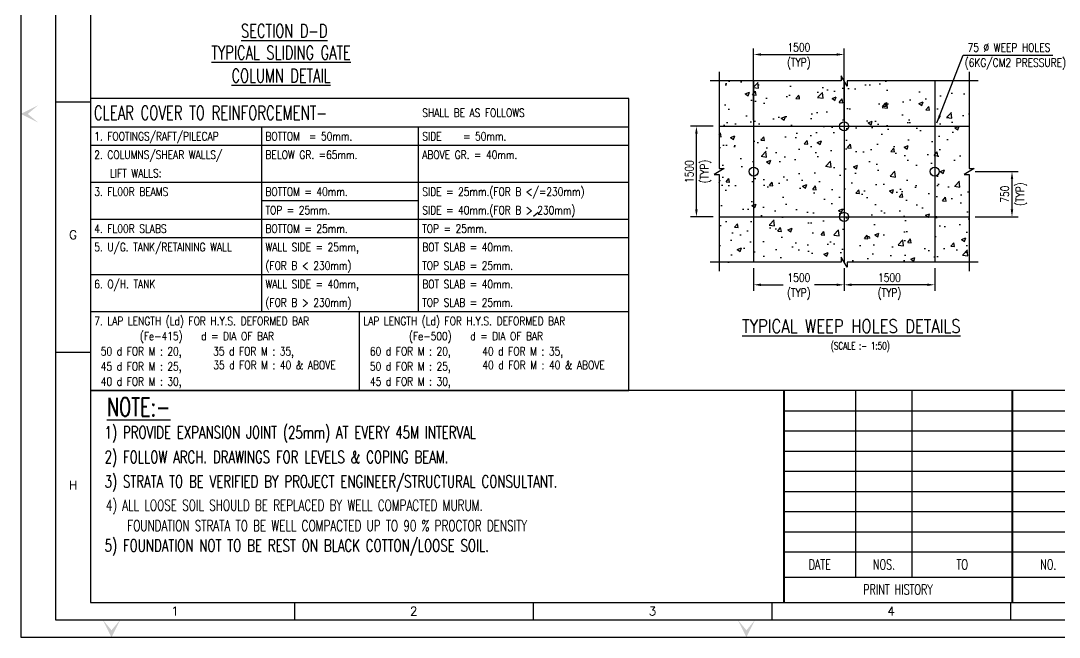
# Model space of a CAD drawing. Extents: x -69352 to 1013721, y -547461 to -186867.
# Drawn here: x 507700 to 542094, y -509439 to -489021 of the extents above; entities that cross this region are included whole.
import ezdxf
from ezdxf.enums import TextEntityAlignment as Align
from ezdxf.lldxf.tags import DXFTag

# ---------------------------------------------------------------- set-up
doc = ezdxf.new("R2010")
doc.units = 0
doc.header["$LTSCALE"] = 500
doc.header["$MEASUREMENT"] = 0
doc.header["$PDMODE"] = 35
doc.header["$PDSIZE"] = -15
doc.linetypes.add('CENTER2', pattern=[1.125, 0.75, -0.125, 0.125, -0.125])
doc.layers.get('DEFPOINTS').update_dxf_attribs({"color": 4})
for name, color, linetype in [('LINE CUT', 8, 'Continuous'), ('notes', 1, 'Continuous'), ('PNA', 10, 'Continuous'), ('S-CENTER LINE', 8, 'CENTER2'), ('S-CONCRET LINE', 4, 'Continuous'), ('S-DIM-1', 5, 'Continuous'), ('S-PCC', 9, 'Continuous'), ('S-TEXT', 2, 'Continuous'), ('S-TEXT-1 @ 1', 4, 'Continuous'), ('S-TITIL', 6, 'Continuous'), ('SCH-LINE', 7, 'Continuous'), ('SCHEDULE LINE', 7, 'Continuous'), ('TEXT (SHEET)', 4, 'Continuous')]:
    doc.layers.add(name, color=color, linetype=linetype)
doc.styles.add('ROMANS', font='simplex.shx', dxfattribs={"width": 0.8, "height": 275})
tags = doc.linetypes.add('CENTER', pattern=[2, 1.25, -0.25, 0.25, -0.25]).pattern_tags.tags
tags[10:11] = [DXFTag(74, 4), DXFTag(75, 0), DXFTag(340, '0'), DXFTag(46, 1.0), DXFTag(50, 0.0), DXFTag(44, 0.0), DXFTag(45, 0.0)]
tags[8:9] = [DXFTag(74, 4), DXFTag(75, 0), DXFTag(340, '0'), DXFTag(46, 1.0), DXFTag(50, 0.0), DXFTag(44, 0.0), DXFTag(45, 0.0)]
tags[6:7] = [DXFTag(74, 4), DXFTag(75, 0), DXFTag(340, '0'), DXFTag(46, 1.0), DXFTag(50, 0.0), DXFTag(44, 0.0), DXFTag(45, 0.0)]
tags[4:5] = [DXFTag(74, 4), DXFTag(75, 0), DXFTag(340, '0'), DXFTag(46, 1.0), DXFTag(50, 0.0), DXFTag(44, 0.0), DXFTag(45, 0.0)]
doc.dimstyles.new('dim100', dxfattribs={"dimtxt": 250, "dimasz": 250, "dimexe": 200, "dimexo": 200, "dimgap": 100, "dimtad": 1, "dimdec": 0, "dimzin": 0, "dimdsep": 46, "dimtxsty": 'ROMANS', "dimcen": 0, "dimclrd": 5, "dimclre": 5, "dimclrt": 4, "dimadec": 0, "dimazin": 0, "dimtfac": 1, "dimtdec": 0, "dimtix": 1, "dimtofl": 0, "dimtmove": 2, "dimatfit": 3, "dimfxl": 0, "dimtolj": 1, "dimtzin": 0, "dimlwd": -1, "dimlwe": -1, "dimarcsym": 0})
doc.dimstyles.new('dim50', dxfattribs={"dimtxt": 250, "dimasz": 250, "dimexe": 200, "dimexo": 200, "dimgap": 100, "dimtad": 1, "dimdec": 0, "dimlfac": 0.5, "dimzin": 0, "dimdsep": 46, "dimtxsty": 'ROMANS', "dimcen": 0, "dimclrd": 5, "dimclre": 5, "dimclrt": 4, "dimadec": 0, "dimazin": 0, "dimtfac": 1, "dimtdec": 0, "dimtix": 1, "dimtofl": 0, "dimtmove": 2, "dimatfit": 3, "dimfxl": 0, "dimtolj": 1, "dimtzin": 0, "dimlwd": -1, "dimlwe": -1, "dimarcsym": 0})

# ---------------------------------------------------------------- blocks, each defined once
blk = doc.blocks.new('FOLDER')
at = {"layer": 'PNA'}
for points in [[(-1250, 2500), (0, 0), (0, 1000)], [(1250, 2500), (0, 0), (0, 1000)]]:
    blk.add_solid(points, dxfattribs=at)
blk = doc.blocks.new('SHEET')
at = {"color": 1}
for p, q in [((762042, -118391, -8), (676135, -118391, -8)), ((697174, -123292, -8), (720414, -123292, -8)), ((697174, -124054, -8), (720337, -124054, -8))]:
    blk.add_line(p, q, dxfattribs=at)
for p, q in [((699374, -124054, -8), (699374, -118391, -8)), ((701079, -124054, -8), (701079, -118391, -8))]:
    blk.add_line(p, q)
at = {"color": 5, "linetype": 'ByBlock', "lineweight": -2}
for p, q in [((697187, -119004, -8), (720337, -119004, -8)), ((697187, -119617, -8), (720337, -119617, -8)), ((697187, -120229, -8), (720337, -120229, -8)), ((697187, -120842, -8), (720337, -120842, -8)), ((697187, -121454, -8), (720337, -121454, -8)), ((697187, -122067, -8), (720337, -122067, -8)), ((697187, -122680, -8), (720337, -122680, -8))]:
    blk.add_line(p, q, dxfattribs=at)
at = {"elevation": -8, "flags": 128}
blk.add_lwpolyline([(674017, -125881), (763101, -125881), (763101, -63214), (674017, -63214)], close=True, dxfattribs=at)
at = {"color": 1, "const_width": 60.9, "elevation": -8}
for points in [[(697187, -124807), (697187, -118391)], [(704126, -124807), (704126, -118391)]]:
    blk.add_lwpolyline(points, dxfattribs=at)
at = {"layer": 'PNA'}
for p, q in [((675076, -109621, -8), (676135, -109621, -8)), ((675076, -117221, -8), (676135, -117221, -8)), ((682323, -124822, -8), (682323, -125351, -8)), ((689570, -124822, -8), (689570, -125351, -8)), ((696817, -124822, -8), (696817, -125351, -8)), ((704065, -124822, -8), (704065, -125351, -8))]:
    blk.add_line(p, q, dxfattribs=at)
at = {"layer": 'PNA', "color": 1, "elevation": -8}
for points in [[(675076, -125351), (762572, -125351), (762572, -63743), (675076, -63743)], [(676135, -124822), (762042, -124822), (762042, -64273), (676135, -64273)]]:
    blk.add_lwpolyline(points, close=True, dxfattribs=at)
at = {"layer": 'PNA', "xscale": 0.2118545526379952, "yscale": 0.2118545526379952, "zscale": 0.2118545526379952, "rotation": 270}
blk.add_blockref('FOLDER', (674017, -109992, -8), dxfattribs=at)
at = {"layer": 'PNA', "xscale": 0.2118545530764889, "yscale": 0.2118545530764889, "zscale": 0.2118545530764889}
for p in [(676771, -125881, -8), (696049, -125881, -8)]:
    blk.add_blockref('FOLDER', p, dxfattribs=at)
at = {"layer": 'PNA', "style": 'ROMANS'}
for s, p in [('G', (675605, -113661, -8)), ('H', (675605, -121262, -8)), ('1', (678700, -125086, -8)), ('2', (685947, -125086, -8)), ('3', (693195, -125086, -8)), ('4', (700442, -125086, -8))]:
    blk.add_text(s, height=265, dxfattribs=at).set_placement(p, align=Align.MIDDLE)
at = {"layer": 'TEXT (SHEET)', "color": 4, "style": 'ROMANS', "width": 0.7}
for s, height, p in [('DATE', 304.7, (698274, -123673, -8)), ('NOS.', 304.7, (700226, -123673, -8)), ('TO', 304.7, (702602, -123673, -8)), ('NO.', 304.7, (705215, -123673, -8)), ('PRINT HISTORY', 304.74, (700650, -124431, -8))]:
    blk.add_text(s, height=height, dxfattribs=at).set_placement(p, align=Align.MIDDLE_CENTER)
blk = doc.blocks.new('*D1048')
at = {"layer": 'DEFPOINTS', "color": 0}
for p in [(531971, -497016), (534971, -497016), (534971, -497766)]:
    blk.add_point(p, dxfattribs=at)
at = {"layer": 'S-DIM-1', "color": 5}
for p, q in [((531971, -497216), (531971, -497966)), ((534971, -497216), (534971, -497966)), ((532221, -497766), (532951, -497766)), ((534721, -497766), (533990, -497766))]:
    blk.add_line(p, q, dxfattribs=at)
for points in [[(532221, -497724), (532221, -497808), (531971, -497766)], [(534721, -497808), (534721, -497724), (534971, -497766)]]:
    blk.add_solid(points, dxfattribs=at)
at = {"layer": 'S-DIM-1', "color": 4, "char_height": 275, "attachment_point": 5, "style": 'ROMANS'}
for s, insert in [('\\A1;1500', (533471, -497529)), ('(TYP)', (533471, -498076))]:
    blk.add_mtext(s, dxfattribs=dict(at, insert=insert))
blk = doc.blocks.new('*D1049')
at = {"layer": 'DEFPOINTS', "color": 0}
for p in [(534971, -497166), (537971, -497016), (534971, -497766)]:
    blk.add_point(p, dxfattribs=at)
at = {"layer": 'S-DIM-1', "color": 5}
for p, q in [((537971, -497216), (537971, -497966)), ((534971, -497366), (534971, -497966)), ((537721, -497766), (535221, -497766))]:
    blk.add_line(p, q, dxfattribs=at)
for points in [[(535221, -497724), (535221, -497808), (534971, -497766)], [(537721, -497808), (537721, -497724), (537971, -497766)]]:
    blk.add_solid(points, dxfattribs=at)
at = {"layer": 'S-DIM-1', "color": 4, "char_height": 275, "attachment_point": 5, "style": 'ROMANS'}
for s, insert in [('\\A1;1500', (536471, -497529)), ('(TYP)', (536471, -498076))]:
    blk.add_mtext(s, dxfattribs=dict(at, insert=insert))
blk = doc.blocks.new('*D1050')
at = {"layer": 'DEFPOINTS', "color": 0}
for p in [(530078, -492516), (530828, -492516), (530828, -495516)]:
    blk.add_point(p, dxfattribs=at)
at = {"layer": 'S-DIM-1', "color": 5}
for p, q in [((530628, -492516), (529878, -492516)), ((530078, -495266), (530078, -492766)), ((530628, -495516), (529878, -495516))]:
    blk.add_line(p, q, dxfattribs=at)
for points in [[(530120, -492766), (530036, -492766), (530078, -492516)], [(530036, -495266), (530120, -495266), (530078, -495516)]]:
    blk.add_solid(points, dxfattribs=at)
at = {"layer": 'S-DIM-1', "color": 4, "char_height": 275, "attachment_point": 5, "rotation": 90, "style": 'ROMANS'}
for s, insert in [('\\A1;1500', (529841, -494016)), ('(TYP)', (530388, -494016))]:
    blk.add_mtext(s, dxfattribs=dict(at, insert=insert))
blk = doc.blocks.new('*D1051')
at = {"layer": 'DEFPOINTS', "color": 0}
for p in [(534971, -490139), (531971, -492516), (534971, -492516)]:
    blk.add_point(p, dxfattribs=at)
at = {"layer": 'S-DIM-1', "color": 5}
for p, q in [((531971, -492316), (531971, -489939)), ((534971, -492316), (534971, -489939)), ((532221, -490139), (534721, -490139))]:
    blk.add_line(p, q, dxfattribs=at)
for points in [[(532221, -490097), (532221, -490180), (531971, -490139)], [(534721, -490180), (534721, -490097), (534971, -490139)]]:
    blk.add_solid(points, dxfattribs=at)
at = {"layer": 'S-DIM-1', "color": 4, "char_height": 275, "attachment_point": 5, "style": 'ROMANS'}
for s, insert in [('\\A1;1500', (533471, -489901)), ('(TYP)', (533471, -490448))]:
    blk.add_mtext(s, dxfattribs=dict(at, insert=insert))
blk = doc.blocks.new('*D1052')
at = {"layer": 'DEFPOINTS', "color": 0}
for p in [(539113, -494016), (540530, -494016), (539113, -495516)]:
    blk.add_point(p, dxfattribs=at)
at = {"layer": 'S-DIM-1', "color": 5}
for p, q in [((539313, -494016), (540730, -494016)), ((540530, -495266), (540530, -494266)), ((539313, -495516), (540730, -495516))]:
    blk.add_line(p, q, dxfattribs=at)
for points in [[(540571, -494266), (540488, -494266), (540530, -494016)], [(540488, -495266), (540571, -495266), (540530, -495516)]]:
    blk.add_solid(points, dxfattribs=at)
at = {"layer": 'S-DIM-1', "color": 4, "char_height": 275, "attachment_point": 5, "rotation": 90, "style": 'ROMANS'}
for s, insert in [('\\A1;750', (540292, -494766)), ('(TYP)', (540839, -494766))]:
    blk.add_mtext(s, dxfattribs=dict(at, insert=insert))

msp = doc.modelspace()

# ---------------------------------------------------------------- hatches: boundary and pattern name
at = {"layer": 'S-PCC'}
h = msp.add_hatch(dxfattribs=at)
h.set_pattern_fill('AR-CONC', color=256, scale=200)
h.set_pattern_definition([(50, (-15922508, 598798.6), (1434.520365, -125.50427), [150, -1650]), (355, (-15922508, 598798.6), (-277.50267, 1504.38427), [120, -1320]), (100.451444, (-15922388.5, 598788.1), (1157.01769, 1378.87998), [127.48038, -1402.28422]), (46.1842, (-15922508, 599198.6), (2134.48266, -331.03856), [225, -2475]), (96.635635, (-15922330.2, 599171), (1869.3239, 1948.2372), [191.22068, -2103.42752]), (351.184164, (-15922508, 599198.6), (1869.3239, 1948.2372), [180, -1980]), (21, (-15922308, 599098.6), (1193.814104, -805.23778), [150, -1650]), (326, (-15922308, 599098.6), (486.63066, 1450.30009), [120, -1320]), (71.451445, (-15922208.6, 599031.5), (1680.44475, 645.0623), [127.48038, -1402.28422]), (37.5, (-15922508.04, 598798.57), (24.31971, 665.787708), [0, -1304, 0, -1340, 0, -1325]), (7.5, (-15922508.04, 598798.6), (526.139075, 788.823424), [0, -764, 0, -1274, 0, -505]), (327.5, (-15922954.04, 598798.57), (1067.644872, -45.109743), [0, -500, 0, -1560, 0, -2070]), (317.5, (-15923154, 598798.6), (1166.37234, 200.209965), [0, -650, 0, -1036, 0, -1470])])
h.paths.add_polyline_path([(530828.108, -491016.036), (530828.108, -493914.693), (530994.472, -493914.693), (530661.744, -494117.378), (530828.108, -494117.378), (530828.108, -497016.036), (539112.976, -497016.036), (539112.976, -494117.378), (538946.611, -494117.378), (539279.34, -493914.693), (539112.976, -493914.693), (539112.976, -491016.036)])

# ---------------------------------------------------------------- linework, layer by layer
at = {"layer": 'LINE CUT'}
for points in [[(530828.108, -490716.036), (530828.108, -493914.693), (530994.472, -493914.693), (530661.744, -494117.378), (530828.108, -494117.378), (530828.108, -497316.036)], [(539112.976, -490716.036), (539112.976, -493914.693), (539279.34, -493914.693), (538946.611, -494117.378), (539112.976, -494117.378), (539112.976, -497316.036)], [(539412.976, -491016.036), (535071.885, -491016.036), (535071.885, -491182.4), (534869.199, -490849.671), (534869.199, -491016.036), (530528.108, -491016.036)], [(539412.976, -497016.036), (535071.885, -497016.036), (535071.885, -497182.4), (534869.199, -496849.671), (534869.199, -497016.036), (530528.108, -497016.036)]]:
    msp.add_lwpolyline(points, dxfattribs=at)
at = {"layer": 'notes', "color": 4}
msp.add_line((524678.228, -495496.185), (524841.462, -495359.453), dxfattribs=at)
at = {"layer": 'S-CENTER LINE', "linetype": 'CENTER', "ltscale": 750}
for p, q in [((531970.542, -491016.036), (531970.542, -497016.036)), ((534970.542, -491016.036), (534970.542, -497016.036)), ((537970.542, -491016.036), (537970.542, -497016.036)), ((530828.108, -492516.036), (539112.976, -492516.036)), ((530828.108, -495516.036), (539112.976, -495516.036))]:
    msp.add_line(p, q, dxfattribs=at)
at = {"layer": 'S-CONCRET LINE'}
for centre in [(534970.542, -492516.036), (531970.542, -494016.036), (537970.542, -494016.036), (534970.542, -495516.036)]:
    msp.add_circle(centre, 150, dxfattribs=at)
at = {"layer": 'SCH-LINE'}
for p, q in [((515682.148, -498661.272), (515682.148, -492541.437)), ((520874.06, -498661.272), (520874.06, -492568.041)), ((518923.492, -501269.368), (518923.492, -498661.272))]:
    msp.add_line(p, q, dxfattribs=at)
msp.add_lwpolyline([(527836.394, -491596.837), (510010.59, -491596.837), (510010.59, -501269.368), (527836.394, -501269.368)], close=True, dxfattribs=at)
at = {"layer": 'SCHEDULE LINE', "color": 5}
for p, q in [((527836.394, -492541.437), (510010.59, -492541.437)), ((527836.394, -493153.42), (510010.59, -493153.42)), ((527836.394, -494377.388), (510010.59, -494377.388)), ((527836.394, -494377.388), (510010.59, -494377.388)), ((520874.06, -494989.371), (515682.148, -494989.371)), ((527836.394, -495601.355), (510010.59, -495601.355)), ((527836.394, -496213.338), (510010.59, -496213.338)), ((527836.394, -496213.338), (510010.59, -496213.338)), ((527836.394, -497437.305), (510010.59, -497437.305)), ((527836.394, -498661.272), (510010.59, -498661.272))]:
    msp.add_line(p, q, dxfattribs=at)

# ---------------------------------------------------------------- block references
at = {"xscale": 1.09088535620405, "yscale": 1.09088535620405, "zscale": 1.09088535620405}
msp.add_blockref('SHEET', (-227575.254, -372117.825, 8.203), dxfattribs=at)

# ---------------------------------------------------------------- texts
at = {"layer": 'S-TEXT', "style": 'ROMANS', "width": 0.7}
for s, height, p in [('CLEAR COVER TO REINFORCEMENT- ', 458.98766, (510121.86, -492069.137)), ('1) PROVIDE EXPANSION JOINT (25mm) AT EVERY 45M INTERVAL', 406.76868, (510475.471, -502655.25)), ('2) FOLLOW ARCH. DRAWINGS FOR LEVELS & COPING BEAM.', 406.76868, (510475.471, -503468.787)), ('3) STRATA TO BE VERIFIED BY PROJECT ENGINEER/STRUCTURAL CONSULTANT.', 406.76868, (510475.471, -504282.325)), ('4) ALL LOOSE SOIL SHOULD BE REPLACED BY WELL COMPACTED MURUM.', 359.89495, (510519.56, -505067.741, 10.099)), ('FOUNDATION STRATA TO BE WELL COMPACTED UP TO 90 %%% PROCTOR DENSITY', 359.89495, (511227.114, -505744.319, 10.099)), ('5) FOUNDATION NOT TO BE REST ON BLACK COTTON/LOOSE SOIL.', 406.76868, (510475.471, -506401.084))]:
    msp.add_text(s, height=height, dxfattribs=at).set_placement(p, align=Align.MIDDLE_LEFT)
msp.add_text('(SCALE :- 1:50)', height=250, dxfattribs=at).set_placement((535506.254, -499787.085, -220.628), align=Align.MIDDLE_CENTER)
at = {"layer": 'S-TEXT-1 @ 1', "style": 'ROMANS', "width": 0.8}
for s, p in [('75 %%C WEEP HOLES', (539056.657, -489907.658)), ('(6KG/CM2 PRESSURE)', (538965.684, -490410.048)), ('SHALL BE AS FOLLOWS', (520996.456, -492069.137)), ('1. FOOTINGS/RAFT/PILECAP', (510132.987, -492847.429)), ('BOTTOM  = 50mm.', (515804.545, -492847.429)), ('SIDE    = 50mm.', (520996.456, -492847.429)), ('2. COLUMNS/SHEAR WALLS/', (510132.987, -493459.412)), ('BELOW GR. =65mm.', (515804.545, -493459.412)), ('ABOVE GR. = 40mm.', (520996.456, -493459.412)), ('LIFT WALLS:', (510654.811, -494071.396)), ('3. FL00R BEAMS', (510132.987, -494683.379)), ('BOTTOM = 40mm.', (515804.545, -494683.379)), ('SIDE = 25mm.(FOR B </=230mm)', (520996.456, -494683.379)), ('TOP = 25mm.', (515804.545, -495295.363)), ('SIDE = 40mm.(FOR B > 230mm)', (520996.456, -495295.363)), ('4. FL00R SLABS', (510132.987, -495907.346)), ('BOTTOM = 25mm.', (515804.545, -495907.346)), ('TOP = 25mm.', (520996.456, -495907.346)), ('5. U/G. TANK/RETAINING WALL', (510132.987, -496519.33)), ('WALL SIDE = 25mm,', (515804.545, -496519.33)), ('BOT SLAB = 40mm.', (520996.456, -496519.33)), ('(FOR B < 230mm)', (515804.545, -497131.313)), ('TOP SLAB = 25mm.', (520996.456, -497131.313)), ('6. O/H. TANK', (510132.987, -497743.297)), ('WALL SIDE = 40mm,', (515804.545, -497743.297)), ('BOT SLAB = 40mm.', (520996.456, -497743.297)), ('(FOR B > 230mm)', (515804.545, -498355.281)), ('TOP SLAB = 25mm.', (520996.456, -498355.281)), ('7. LAP LENGTH (Ld) FOR H.Y.S. DEFORMED BAR', (510132.987, -498967.264)), ('LAP LENGTH (Ld) FOR H.Y.S. DEFORMED BAR', (519045.889, -498967.264)), ('(Fe-415)   d = DIA OF BAR', (511644.586, -499467.978)), ('(Fe-500)   d = DIA OF BAR', (520557.488, -499467.978)), ('50 d FOR M : 20,', (510350.188, -499968.692)), ('35 d FOR M : 35,', (514071.084, -499968.692)), ('60 d FOR M : 20,', (519263.09, -499968.692)), ('40 d FOR M : 35,', (522983.986, -499968.692)), ('45 d FOR M : 25,', (510350.188, -500469.406)), ('35 d FOR M : 40 & ABOVE', (514075.745, -500425.718)), ('50 d FOR M : 25,', (519263.09, -500469.406)), ('40 d FOR M : 40 & ABOVE', (522988.647, -500425.718)), ('40 d FOR M : 30,', (510350.188, -500970.119)), ('45 d FOR M : 30,', (519263.09, -500970.119))]:
    msp.add_text(s, height=275, dxfattribs=at).set_placement(p, align=Align.MIDDLE_LEFT)
at = {"layer": 'S-TITIL', "style": 'ROMANS'}
for s, width, p in [('%%USECTION D-D', 0.7, (516426.704, -489355.235, -2.549)), ('%%UTYPICAL SLIDING GATE', 0.7, (516320.78, -490076.047, -49.654)), ('%%UCOLUMN DETAIL', 0.7, (516320.78, -490837.736, -49.654)), ('%%UTYPICAL WEEP HOLES DETAILS', 0.8, (535210.49, -499137.085, -220.628))]:
    msp.add_text(s, height=450, dxfattribs=dict(at, width=width)).set_placement(p, align=Align.MIDDLE_CENTER)
at = {"layer": 'S-TITIL', "style": 'ROMANS', "width": 0.7}
msp.add_text('%%UNOTE:-', height=610.153, dxfattribs=at).set_placement((510552.949, -501811.726), align=Align.MIDDLE_LEFT)

# ---------------------------------------------------------------- dimensions: what is measured, and where the dimension line sits
at = {"layer": 'S-DIM-1'}
dim = msp.add_linear_dim(base=(534970.542, -490138.641), p1=(531970.542, -492516.036), p2=(534970.542, -492516.036), text='<>\\X(TYP)', dimstyle='dim50', dxfattribs=at)
dim.commit()
dim.dimension.update_dxf_attribs({"geometry": '*D1051', "text_midpoint": (533470.542, -490138.641)})
for base, p1, p2, angle, picture, middle in [((530078.108, -492516.036), (530828.108, -495516.036), (530828.108, -492516.036), 90, '*D1050', (530078.108, -494016.036)), ((540529.619, -494016.036), (539112.976, -495516.036), (539112.976, -494016.036), 90, '*D1052', (540529.619, -494766.036)), ((534970.542, -497766.036), (537970.542, -497016.036), (534970.542, -497166.036), 180, '*D1049', (536470.542, -497766.036))]:
    dim = msp.add_linear_dim(base=base, p1=p1, p2=p2, angle=angle, text='<>\\X(TYP)', dimstyle='dim50', dxfattribs=at)
    dim.commit()
    dim.dimension.update_dxf_attribs({"geometry": picture, "text_midpoint": middle})
dim = msp.add_linear_dim(base=(534970.542, -497766.036), p1=(531970.542, -497016.036), p2=(534970.542, -497016.036), text='<>\\X(TYP)', dimstyle='dim50', override={"dimtad": 0}, dxfattribs=at)
dim.commit()
dim.dimension.update_dxf_attribs({"geometry": '*D1048', "text_midpoint": (533470.542, -497766.036)})

# ---------------------------------------------------------------- leaders
msp.add_leader([(538045.635, -492402.36), (538908.163, -490165.048), (541878.625, -490165.048)], dimstyle='dim100', override={"dimgap": 100, "dimtad": 0}, dxfattribs=at)

doc.saveas('drawing.dxf')
